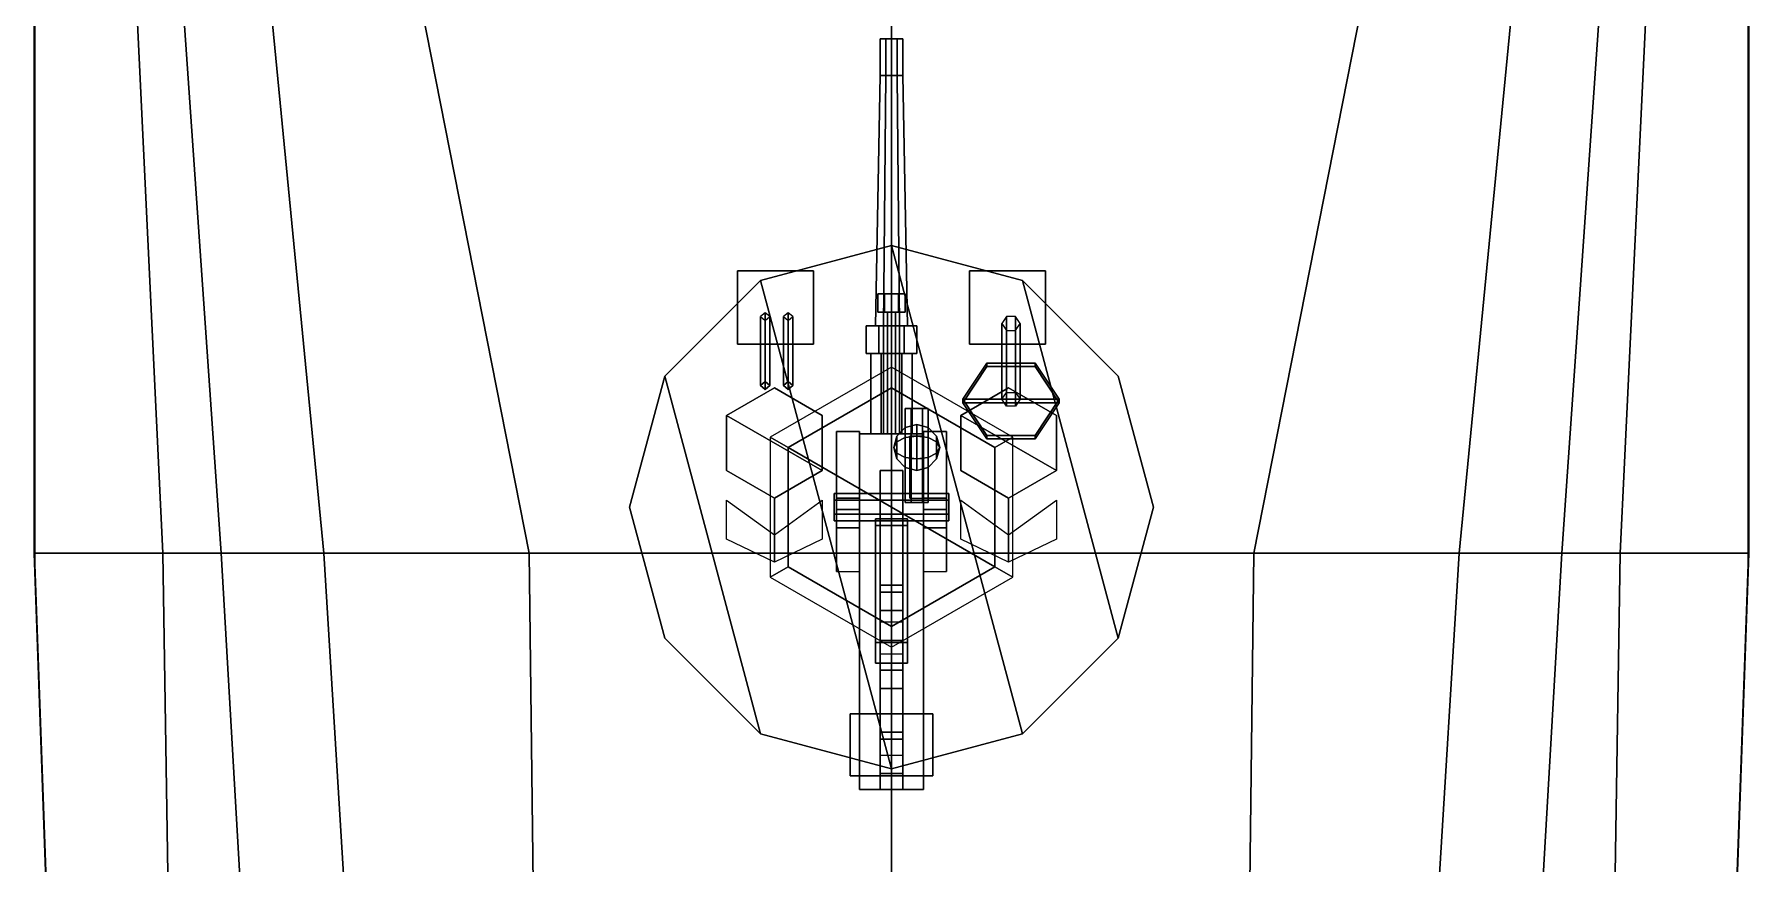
# Model space of a CAD drawing. Header units: millimetres. Extents: x -3.7 to 3.7, y -34 to 38.
# Drawn here: x -3.73 to 3.73, y -17.85 to -14.24 of the extents above; entities that cross this region are included whole.
import ezdxf

# ---------------------------------------------------------------- set-up
doc = ezdxf.new("R2010")
doc.units = ezdxf.units.MM
for name, color, linetype in [('gun', 1, 'Continuous'), ('railings', 3, 'Continuous'), ('sleeve', 5, 'Continuous'), ('turret', 2, 'Continuous')]:
    doc.layers.add(name, color=color, linetype=linetype)

msp = doc.modelspace()

# ---------------------------------------------------------------- linework, layer by layer
for points in [[(3.7318, -10.21, 1.71), (-3.7318, -10.21, 1.71), (-3.7318, -16.5, 1.71), (3.7318, -16.5, 1.71)], [(-3.7318, -10.21, 0.9292), (-3.4733, -10.21, -0.9394), (-3.1718, -16.5, -0.4709), (-3.7318, -16.5, 0.9292)], [(-3.7318, -10.21, 1.71), (-3.7318, -10.21, 0.9292), (-3.7318, -16.5, 0.9292), (-3.7318, -16.5, 1.71)], [(-3.4733, -10.21, -0.9394), (-3.3549, -10.21, -1.3648), (-2.9187, -16.5, -0.8694), (-3.1718, -16.5, -0.4709)], [(-3.3549, -10.21, -1.3648), (-3.0802, -10.21, -1.6772), (-2.4717, -16.5, -1.3541), (-2.9187, -16.5, -0.8694)], [(-3.0802, -10.21, -1.6772), (-2.8164, -10.21, -1.8656), (-1.5778, -16.5, -1.9249), (-2.4717, -16.5, -1.3541)], [(-2.8164, -10.21, -1.8656), (0, -10.21, -2.598), (0, -16.5, -2.5018), (-1.5778, -16.5, -1.9249)], [(1.5778, -16.5, -1.9249), (0, -16.5, -2.5018), (0, -10.21, -2.598), (2.8164, -10.21, -1.8656)], [(2.4717, -16.5, -1.3541), (1.5778, -16.5, -1.9249), (2.8164, -10.21, -1.8656), (3.0802, -10.21, -1.6772)], [(2.9187, -16.5, -0.8694), (2.4717, -16.5, -1.3541), (3.0802, -10.21, -1.6772), (3.3549, -10.21, -1.3648)], [(3.1718, -16.5, -0.4709), (2.9187, -16.5, -0.8694), (3.3549, -10.21, -1.3648), (3.4733, -10.21, -0.9394)], [(3.7318, -16.5, 0.9292), (3.1718, -16.5, -0.4709), (3.4733, -10.21, -0.9394), (3.7318, -10.21, 0.9292)], [(3.7318, -16.5, 1.71), (3.7318, -16.5, 0.9292), (3.7318, -10.21, 0.9292), (3.7318, -10.21, 1.71)], [(3.7318, -16.5, 1.71), (-3.7318, -16.5, 1.71), (-3.511, -22.74, 1.71), (3.511, -22.74, 1.71)], [(-3.7318, -16.5, 0.9292), (-3.1718, -16.5, -0.4709), (-3.0748, -22.74, 0.2507), (-3.511, -22.74, 0.9292)], [(-3.7318, -16.5, 1.71), (-3.7318, -16.5, 0.9292), (-3.511, -22.74, 0.9292), (-3.511, -22.74, 1.71)], [(-3.1718, -16.5, -0.4709), (-2.9187, -16.5, -0.8694), (-2.5579, -22.74, -0.4171), (-3.0748, -22.74, 0.2507)], [(-2.9187, -16.5, -0.8694), (-2.4717, -16.5, -1.3541), (-2.0894, -22.74, -0.8425), (-2.5579, -22.74, -0.4171)], [(-2.4717, -16.5, -1.3541), (-1.5778, -16.5, -1.9249), (-1.5024, -22.74, -1.1656), (-2.0894, -22.74, -0.8425)], [(-1.5778, -16.5, -1.9249), (0, -16.5, -2.5018), (0, -22.74, -1.6341), (-1.5024, -22.74, -1.1656)], [(1.5024, -22.74, -1.1656), (0, -22.74, -1.6341), (0, -16.5, -2.5018), (1.5778, -16.5, -1.9249)], [(2.0894, -22.74, -0.8425), (1.5024, -22.74, -1.1656), (1.5778, -16.5, -1.9249), (2.4717, -16.5, -1.3541)], [(2.5579, -22.74, -0.4171), (2.0894, -22.74, -0.8425), (2.4717, -16.5, -1.3541), (2.9187, -16.5, -0.8694)], [(3.0748, -22.74, 0.2507), (2.5579, -22.74, -0.4171), (2.9187, -16.5, -0.8694), (3.1718, -16.5, -0.4709)], [(3.511, -22.74, 0.9292), (3.0748, -22.74, 0.2507), (3.1718, -16.5, -0.4709), (3.7318, -16.5, 0.9292)], [(3.511, -22.74, 1.71), (3.511, -22.74, 0.9292), (3.7318, -16.5, 0.9292), (3.7318, -16.5, 1.71)]]:
    msp.add_3dface(points)
at = {"layer": 'gun'}
for points in [[(-0.05, -14.26, 3.05), (0.05, -14.26, 3.05), (0.025, -14.26, 3.0067), (-0.025, -14.26, 3.0067)], [(-0.025, -14.26, 3.0933), (0.025, -14.26, 3.0933), (0.05, -14.26, 3.05), (-0.05, -14.26, 3.05)], [(-0.025, -14.42, 3.0067), (-0.05, -14.42, 3.05), (-0.05, -14.26, 3.05), (-0.025, -14.26, 3.0067)], [(-0.05, -14.42, 3.05), (-0.025, -14.42, 3.0933), (-0.025, -14.26, 3.0933), (-0.05, -14.26, 3.05)], [(0.025, -14.42, 3.0067), (-0.025, -14.42, 3.0067), (-0.025, -14.26, 3.0067), (0.025, -14.26, 3.0067)], [(-0.025, -14.42, 3.0933), (0.025, -14.42, 3.0933), (0.025, -14.26, 3.0933), (-0.025, -14.26, 3.0933)], [(0.05, -14.42, 3.05), (0.025, -14.42, 3.0067), (0.025, -14.26, 3.0067), (0.05, -14.26, 3.05)], [(0.025, -14.42, 3.0933), (0.05, -14.42, 3.05), (0.05, -14.26, 3.05), (0.025, -14.26, 3.0933)], [(-0.035, -15.51, 2.9894), (-0.07, -15.51, 3.05), (-0.05, -14.42, 3.05), (-0.025, -14.42, 3.0067)], [(-0.07, -15.51, 3.05), (-0.035, -15.51, 3.1106), (-0.025, -14.42, 3.0933), (-0.05, -14.42, 3.05)], [(0.035, -15.51, 2.9894), (-0.035, -15.51, 2.9894), (-0.025, -14.42, 3.0067), (0.025, -14.42, 3.0067)], [(-0.035, -15.51, 3.1106), (0.035, -15.51, 3.1106), (0.025, -14.42, 3.0933), (-0.025, -14.42, 3.0933)], [(0.07, -15.51, 3.05), (0.035, -15.51, 2.9894), (0.025, -14.42, 3.0067), (0.05, -14.42, 3.05)], [(0.035, -15.51, 3.1106), (0.07, -15.51, 3.05), (0.05, -14.42, 3.05), (0.025, -14.42, 3.0933)], [(-0.11, -15.51, 3.05), (0.11, -15.51, 3.05), (0.055, -15.51, 2.9547), (-0.055, -15.51, 2.9547)], [(-0.055, -15.51, 3.1453), (0.055, -15.51, 3.1453), (0.11, -15.51, 3.05), (-0.11, -15.51, 3.05)], [(-0.055, -15.63, 2.9547), (-0.11, -15.63, 3.05), (-0.11, -15.51, 3.05), (-0.055, -15.51, 2.9547)], [(-0.11, -15.63, 3.05), (-0.055, -15.63, 3.1453), (-0.055, -15.51, 3.1453), (-0.11, -15.51, 3.05)], [(0.055, -15.63, 2.9547), (-0.055, -15.63, 2.9547), (-0.055, -15.51, 2.9547), (0.055, -15.51, 2.9547)], [(-0.055, -15.63, 3.1453), (0.055, -15.63, 3.1453), (0.055, -15.51, 3.1453), (-0.055, -15.51, 3.1453)], [(0.11, -15.63, 3.05), (0.055, -15.63, 2.9547), (0.055, -15.51, 2.9547), (0.11, -15.51, 3.05)], [(0.055, -15.63, 3.1453), (0.11, -15.63, 3.05), (0.11, -15.51, 3.05), (0.055, -15.51, 3.1453)], [(-0.055, -15.63, 2.9547), (0.055, -15.63, 2.9547), (0.11, -15.63, 3.05), (-0.11, -15.63, 3.05)], [(-0.11, -15.63, 3.05), (0.11, -15.63, 3.05), (0.055, -15.63, 3.1453), (-0.055, -15.63, 3.1453)], [(-0.045, -15.98, 2.9721), (-0.09, -15.98, 3.05), (-0.09, -15.63, 3.05), (-0.045, -15.63, 2.9721)], [(-0.09, -15.98, 3.05), (-0.045, -15.98, 3.1279), (-0.045, -15.63, 3.1279), (-0.09, -15.63, 3.05)], [(0.045, -15.98, 2.9721), (-0.045, -15.98, 2.9721), (-0.045, -15.63, 2.9721), (0.045, -15.63, 2.9721)], [(-0.045, -15.98, 3.1279), (0.045, -15.98, 3.1279), (0.045, -15.63, 3.1279), (-0.045, -15.63, 3.1279)], [(0.09, -15.98, 3.05), (0.045, -15.98, 2.9721), (0.045, -15.63, 2.9721), (0.09, -15.63, 3.05)], [(0.045, -15.98, 3.1279), (0.09, -15.98, 3.05), (0.09, -15.63, 3.05), (0.045, -15.63, 3.1279)]]:
    msp.add_3dface(points, dxfattribs=at)
at = {"layer": 'railings'}
for points in [[(-3.73, -10.5, 2.64), (-3.73, -16.55, 2.67), (-3.73, -16.55, 2.71), (-3.73, -10.5, 2.67)], [(-3.73, -10.5, 2.67), (-3.73, -16.55, 2.71), (-3.73, -16.55, 2.67), (-3.73, -10.5, 2.64)], [(-3.73, -10.5, 2.17), (-3.73, -16.55, 2.21), (-3.73, -16.55, 2.17), (-3.73, -10.5, 2.14)], [(-3.73, -10.5, 2.14), (-3.73, -16.55, 2.17), (-3.73, -16.55, 2.21), (-3.73, -10.5, 2.17)], [(3.73, -10.5, 2.14), (3.73, -16.55, 2.17), (3.73, -16.55, 2.21), (3.73, -10.5, 2.17)], [(3.73, -10.5, 2.17), (3.73, -16.55, 2.21), (3.73, -16.55, 2.17), (3.73, -10.5, 2.14)], [(3.73, -10.5, 2.67), (3.73, -16.55, 2.71), (3.73, -16.55, 2.67), (3.73, -10.5, 2.64)], [(3.73, -10.5, 2.64), (3.73, -16.55, 2.67), (3.73, -16.55, 2.71), (3.73, -10.5, 2.67)], [(-3.73, -15.03, 2.67), (-3.73, -15.03, 1.71), (-3.73, -15, 1.71), (-3.73, -15, 2.67)], [(-3.73, -15, 2.67), (-3.73, -15, 1.71), (-3.73, -15.03, 1.71), (-3.73, -15.03, 2.67)], [(3.73, -15, 2.67), (3.73, -15, 1.71), (3.73, -15.03, 1.71), (3.73, -15.03, 2.67)], [(3.73, -15.03, 2.67), (3.73, -15.03, 1.71), (3.73, -15, 1.71), (3.73, -15, 2.67)], [(-3.73, -16.54, 2.67), (-3.73, -16.54, 1.71), (-3.73, -16.57, 1.71), (-3.73, -16.57, 2.67)], [(-3.73, -16.57, 2.67), (-3.73, -16.57, 1.71), (-3.73, -16.54, 1.71), (-3.73, -16.54, 2.67)], [(-3.73, -16.55, 2.67), (-3.51, -22.67, 2.71), (-3.51, -22.67, 2.75), (-3.73, -16.55, 2.71)], [(-3.73, -16.55, 2.71), (-3.51, -22.67, 2.75), (-3.51, -22.67, 2.71), (-3.73, -16.55, 2.67)], [(-3.73, -16.55, 2.17), (-3.51, -22.67, 2.21), (-3.51, -22.67, 2.25), (-3.73, -16.55, 2.21)], [(-3.73, -16.55, 2.21), (-3.51, -22.67, 2.25), (-3.51, -22.67, 2.21), (-3.73, -16.55, 2.17)], [(3.73, -16.55, 2.21), (3.51, -22.67, 2.25), (3.51, -22.67, 2.21), (3.73, -16.55, 2.17)], [(3.73, -16.55, 2.17), (3.51, -22.67, 2.21), (3.51, -22.67, 2.25), (3.73, -16.55, 2.21)], [(3.73, -16.55, 2.67), (3.51, -22.67, 2.71), (3.51, -22.67, 2.75), (3.73, -16.55, 2.71)], [(3.73, -16.55, 2.71), (3.51, -22.67, 2.75), (3.51, -22.67, 2.71), (3.73, -16.55, 2.67)], [(3.73, -16.54, 2.67), (3.73, -16.54, 1.71), (3.73, -16.57, 1.71), (3.73, -16.57, 2.67)], [(3.73, -16.57, 2.67), (3.73, -16.57, 1.71), (3.73, -16.54, 1.71), (3.73, -16.54, 2.67)]]:
    msp.add_3dface(points, dxfattribs=at)
at = {"layer": 'sleeve'}
for points in [[(-0.03, -15.37, 2.962), (0.03, -15.37, 2.962), (0.06, -15.37, 2.91), (-0.06, -15.37, 2.91)], [(-0.06, -15.45, 2.91), (-0.03, -15.45, 2.962), (-0.03, -15.37, 2.962), (-0.06, -15.37, 2.91)], [(-0.06, -15.37, 2.91), (0.06, -15.37, 2.91), (0.03, -15.37, 2.858), (-0.03, -15.37, 2.858)], [(-0.03, -15.45, 2.858), (-0.06, -15.45, 2.91), (-0.06, -15.37, 2.91), (-0.03, -15.37, 2.858)], [(0.03, -15.45, 2.858), (-0.03, -15.45, 2.858), (-0.03, -15.37, 2.858), (0.03, -15.37, 2.858)], [(-0.03, -15.45, 2.962), (0.03, -15.45, 2.962), (0.03, -15.37, 2.962), (-0.03, -15.37, 2.962)], [(0.03, -15.45, 2.962), (0.06, -15.45, 2.91), (0.06, -15.37, 2.91), (0.03, -15.37, 2.962)], [(0.06, -15.45, 2.91), (0.03, -15.45, 2.858), (0.03, -15.37, 2.858), (0.06, -15.37, 2.91)], [(-0.06, -15.45, 2.91), (0.06, -15.45, 2.91), (0.03, -15.45, 2.962), (-0.03, -15.45, 2.962)], [(-0.03, -15.45, 2.858), (0.03, -15.45, 2.858), (0.06, -15.45, 2.91), (-0.06, -15.45, 2.91)], [(-0.0175, -15.98, 2.8797), (-0.035, -15.98, 2.91), (-0.035, -15.45, 2.91), (-0.0175, -15.45, 2.8797)], [(-0.035, -15.98, 2.91), (-0.0175, -15.98, 2.9403), (-0.0175, -15.45, 2.9403), (-0.035, -15.45, 2.91)], [(0.0175, -15.98, 2.8797), (-0.0175, -15.98, 2.8797), (-0.0175, -15.45, 2.8797), (0.0175, -15.45, 2.8797)], [(-0.0175, -15.98, 2.9403), (0.0175, -15.98, 2.9403), (0.0175, -15.45, 2.9403), (-0.0175, -15.45, 2.9403)], [(0.035, -15.98, 2.91), (0.0175, -15.98, 2.8797), (0.0175, -15.45, 2.8797), (0.035, -15.45, 2.91)], [(0.0175, -15.98, 2.9403), (0.035, -15.98, 2.91), (0.035, -15.45, 2.91), (0.0175, -15.45, 2.9403)], [(0.06, -15.87, 3.47), (0.16, -15.87, 3.47), (0.135, -15.87, 3.4267), (0.085, -15.87, 3.4267)], [(0.085, -15.87, 3.5133), (0.135, -15.87, 3.5133), (0.16, -15.87, 3.47), (0.06, -15.87, 3.47)], [(0.085, -16.28, 3.4267), (0.06, -16.28, 3.47), (0.06, -15.87, 3.47), (0.085, -15.87, 3.4267)], [(0.06, -16.28, 3.47), (0.085, -16.28, 3.5133), (0.085, -15.87, 3.5133), (0.06, -15.87, 3.47)], [(0.135, -16.28, 3.4267), (0.085, -16.28, 3.4267), (0.085, -15.87, 3.4267), (0.135, -15.87, 3.4267)], [(0.085, -16.28, 3.5133), (0.135, -16.28, 3.5133), (0.135, -15.87, 3.5133), (0.085, -15.87, 3.5133)], [(0.16, -16.28, 3.47), (0.135, -16.28, 3.4267), (0.135, -15.87, 3.4267), (0.16, -15.87, 3.47)], [(0.135, -16.28, 3.5133), (0.16, -16.28, 3.47), (0.16, -15.87, 3.47), (0.135, -15.87, 3.5133)], [(0.06, -15.9534, 3.44), (0.0234, -15.99, 3.44), (0.0234, -16.015, 3.4833), (0.06, -15.9967, 3.515)], [(0.06, -15.9967, 3.365), (0.0234, -16.015, 3.3967), (0.0234, -15.99, 3.44), (0.06, -15.9534, 3.44)], [(0.11, -15.94, 3.44), (0.06, -15.9534, 3.44), (0.06, -15.9967, 3.515), (0.11, -15.99, 3.5266)], [(0.11, -15.99, 3.3534), (0.06, -15.9967, 3.365), (0.06, -15.9534, 3.44), (0.11, -15.94, 3.44)], [(0.16, -15.9534, 3.44), (0.11, -15.94, 3.44), (0.11, -15.99, 3.5266), (0.16, -15.9967, 3.515)], [(0.16, -15.9967, 3.365), (0.11, -15.99, 3.3534), (0.11, -15.94, 3.44), (0.16, -15.9534, 3.44)], [(0.1966, -15.99, 3.44), (0.16, -15.9534, 3.44), (0.16, -15.9967, 3.515), (0.1966, -16.015, 3.4833)], [(0.1966, -16.015, 3.3967), (0.16, -15.9967, 3.365), (0.16, -15.9534, 3.44), (0.1966, -15.99, 3.44)], [(0.14, -15.98, 2.87), (-0.14, -15.98, 2.87), (-0.14, -15.98, 3.23), (0.14, -15.98, 3.23)], [(-0.14, -17.53, 3.23), (-0.14, -15.98, 3.23), (-0.14, -15.98, 2.87), (-0.14, -17.53, 2.87)], [(-0.14, -17.53, 2.87), (-0.14, -15.98, 2.87), (0.14, -15.98, 2.87), (0.14, -17.53, 2.87)], [(0.14, -15.98, 3.23), (-0.14, -15.98, 3.23), (-0.14, -17.53, 3.23), (0.14, -17.53, 3.23)], [(0.0234, -15.99, 3.44), (0.01, -16.04, 3.44), (0.01, -16.04, 3.44), (0.0234, -16.015, 3.4833)], [(0.0234, -16.015, 3.3967), (0.01, -16.04, 3.44), (0.01, -16.04, 3.44), (0.0234, -15.99, 3.44)], [(0.0234, -16.015, 3.4833), (0.01, -16.04, 3.44), (0.01, -16.04, 3.44), (0.0234, -16.065, 3.4833)], [(0.0234, -16.065, 3.3967), (0.01, -16.04, 3.44), (0.01, -16.04, 3.44), (0.0234, -16.015, 3.3967)], [(0.0234, -16.065, 3.4833), (0.01, -16.04, 3.44), (0.01, -16.04, 3.44), (0.0234, -16.09, 3.44)], [(0.0234, -16.09, 3.44), (0.01, -16.04, 3.44), (0.01, -16.04, 3.44), (0.0234, -16.065, 3.3967)], [(0.06, -15.9967, 3.515), (0.0234, -16.015, 3.4833), (0.0234, -16.065, 3.4833), (0.06, -16.0833, 3.515)], [(0.06, -16.0833, 3.365), (0.0234, -16.065, 3.3967), (0.0234, -16.015, 3.3967), (0.06, -15.9967, 3.365)], [(0.11, -15.99, 3.5266), (0.06, -15.9967, 3.515), (0.06, -16.0833, 3.515), (0.11, -16.09, 3.5266)], [(0.11, -16.09, 3.3534), (0.06, -16.0833, 3.365), (0.06, -15.9967, 3.365), (0.11, -15.99, 3.3534)], [(0.14, -15.99, 3.23), (0.08, -15.99, 3.23), (0.08, -15.99, 3.37), (0.14, -15.99, 3.37)], [(0.08, -16.09, 3.37), (0.08, -15.99, 3.37), (0.08, -15.99, 3.23), (0.08, -16.26, 3.23)], [(0.16, -15.9967, 3.515), (0.11, -15.99, 3.5266), (0.11, -16.09, 3.5266), (0.16, -16.0833, 3.515)], [(0.16, -16.0833, 3.365), (0.11, -16.09, 3.3534), (0.11, -15.99, 3.3534), (0.16, -15.9967, 3.365)], [(0.14, -17.53, 2.87), (0.14, -15.98, 2.87), (0.14, -15.98, 3.23), (0.14, -17.53, 3.23)], [(0.14, -16.26, 3.23), (0.14, -15.99, 3.23), (0.14, -15.99, 3.37), (0.14, -16.09, 3.37)], [(0.1966, -16.015, 3.4833), (0.16, -15.9967, 3.515), (0.16, -16.0833, 3.515), (0.1966, -16.065, 3.4833)], [(0.1966, -16.065, 3.3967), (0.16, -16.0833, 3.365), (0.16, -15.9967, 3.365), (0.1966, -16.015, 3.3967)], [(0.21, -16.04, 3.44), (0.1966, -15.99, 3.44), (0.1966, -16.015, 3.4833), (0.21, -16.04, 3.44)], [(0.21, -16.04, 3.44), (0.1966, -16.015, 3.3967), (0.1966, -15.99, 3.44), (0.21, -16.04, 3.44)], [(0.21, -16.04, 3.44), (0.1966, -16.015, 3.4833), (0.1966, -16.065, 3.4833), (0.21, -16.04, 3.44)], [(0.21, -16.04, 3.44), (0.1966, -16.065, 3.3967), (0.1966, -16.015, 3.3967), (0.21, -16.04, 3.44)], [(0.21, -16.04, 3.44), (0.1966, -16.065, 3.4833), (0.1966, -16.09, 3.44), (0.21, -16.04, 3.44)], [(0.21, -16.04, 3.44), (0.1966, -16.09, 3.44), (0.1966, -16.065, 3.3967), (0.21, -16.04, 3.44)], [(0.06, -16.0833, 3.515), (0.0234, -16.065, 3.4833), (0.0234, -16.09, 3.44), (0.06, -16.1266, 3.44)], [(0.06, -16.1266, 3.44), (0.0234, -16.09, 3.44), (0.0234, -16.065, 3.3967), (0.06, -16.0833, 3.365)], [(0.11, -16.09, 3.5266), (0.06, -16.0833, 3.515), (0.06, -16.1266, 3.44), (0.11, -16.14, 3.44)], [(0.11, -16.14, 3.44), (0.06, -16.1266, 3.44), (0.06, -16.0833, 3.365), (0.11, -16.09, 3.3534)], [(0.14, -16.09, 3.37), (0.08, -16.09, 3.37), (0.08, -16.26, 3.23), (0.14, -16.26, 3.23)], [(0.16, -16.0833, 3.515), (0.11, -16.09, 3.5266), (0.11, -16.14, 3.44), (0.16, -16.1266, 3.44)], [(0.16, -16.1266, 3.44), (0.11, -16.14, 3.44), (0.11, -16.09, 3.3534), (0.16, -16.0833, 3.365)], [(0.1966, -16.065, 3.4833), (0.16, -16.0833, 3.515), (0.16, -16.1266, 3.44), (0.1966, -16.09, 3.44)], [(0.1966, -16.09, 3.44), (0.16, -16.1266, 3.44), (0.16, -16.0833, 3.365), (0.1966, -16.065, 3.3967)], [(-0.05, -16.35, 2.39), (-0.05, -16.14, 2.39), (0.05, -16.14, 2.39), (0.05, -16.35, 2.39)], [(0.05, -16.35, 2.52), (0.05, -16.14, 2.52), (-0.05, -16.14, 2.52), (-0.05, -16.35, 2.52)], [(-0.05, -16.14, 2.39), (-0.05, -16.14, 2.52), (0.05, -16.14, 2.52), (0.05, -16.14, 2.39)], [(-0.05, -16.35, 2.52), (-0.05, -16.14, 2.52), (-0.05, -16.14, 2.39), (-0.05, -16.35, 2.39)], [(0.05, -16.14, 2.39), (0.05, -16.14, 2.52), (0.05, -16.35, 2.52), (0.05, -16.35, 2.39)], [(-0.25, -16.27, 3.008), (-0.25, -16.33, 3.008), (-0.25, -16.36, 3.06), (-0.25, -16.24, 3.06)], [(-0.25, -16.24, 3.06), (-0.25, -16.36, 3.06), (-0.25, -16.33, 3.112), (-0.25, -16.27, 3.112)], [(-0.25, -16.27, 3.008), (-0.25, -16.24, 3.06), (0.25, -16.24, 3.06), (0.25, -16.27, 3.008)], [(-0.25, -16.24, 3.06), (-0.25, -16.27, 3.112), (0.25, -16.27, 3.112), (0.25, -16.24, 3.06)], [(-0.25, -16.33, 3.008), (-0.25, -16.27, 3.008), (0.25, -16.27, 3.008), (0.25, -16.33, 3.008)], [(-0.25, -16.27, 3.112), (-0.25, -16.33, 3.112), (0.25, -16.33, 3.112), (0.25, -16.27, 3.112)], [(0.25, -16.24, 3.06), (0.25, -16.36, 3.06), (0.25, -16.33, 3.008), (0.25, -16.27, 3.008)], [(0.25, -16.27, 3.112), (0.25, -16.33, 3.112), (0.25, -16.36, 3.06), (0.25, -16.24, 3.06)], [(-0.25, -16.36, 3.06), (-0.25, -16.33, 3.008), (0.25, -16.33, 3.008), (0.25, -16.36, 3.06)], [(-0.25, -16.33, 3.112), (-0.25, -16.36, 3.06), (0.25, -16.36, 3.06), (0.25, -16.33, 3.112)], [(-0.05, -16.33, 1.87), (-0.05, -16.33, 1.98), (0.05, -16.33, 1.98), (0.05, -16.33, 1.87)], [(-0.05, -16.67, 1.87), (-0.05, -16.33, 1.87), (0.05, -16.33, 1.87), (0.05, -16.67, 1.87)], [(0.05, -16.67, 1.98), (0.05, -16.33, 1.98), (-0.05, -16.33, 1.98), (-0.05, -16.67, 1.98)], [(-0.05, -16.67, 1.98), (-0.05, -16.33, 1.98), (-0.05, -16.33, 1.87), (-0.05, -16.67, 1.87)], [(0.05, -16.33, 1.87), (0.05, -16.33, 1.98), (0.05, -16.67, 1.98), (0.05, -16.67, 1.87)], [(0.085, -16.28, 3.4267), (0.135, -16.28, 3.4267), (0.16, -16.28, 3.47), (0.06, -16.28, 3.47)], [(0.06, -16.28, 3.47), (0.16, -16.28, 3.47), (0.135, -16.28, 3.5133), (0.085, -16.28, 3.5133)], [(0.07, -16.38, 3.31), (-0.07, -16.38, 3.31), (-0.07, -16.35, 3.35), (0.07, -16.35, 3.35)], [(-0.07, -16.89, 3.6), (-0.07, -16.35, 3.35), (-0.07, -16.38, 3.31), (-0.07, -16.98, 3.37)], [(0.07, -16.35, 3.35), (-0.07, -16.35, 3.35), (-0.07, -16.89, 3.6), (0.07, -16.89, 3.6)], [(-0.07, -16.98, 3.37), (-0.07, -16.38, 3.31), (-0.07, -16.38, 3.23), (-0.07, -16.98, 3.23)], [(0.07, -16.38, 3.23), (-0.07, -16.38, 3.23), (-0.07, -16.38, 3.31), (0.07, -16.38, 3.31)], [(-0.05, -16.75, 2.58), (-0.05, -16.35, 2.39), (0.05, -16.35, 2.39), (0.05, -16.75, 2.58)], [(0.05, -16.64, 2.64), (0.05, -16.35, 2.52), (-0.05, -16.35, 2.52), (-0.05, -16.64, 2.64)], [(-0.05, -16.64, 2.64), (-0.05, -16.35, 2.52), (-0.05, -16.35, 2.39), (-0.05, -16.75, 2.58)], [(0.05, -16.35, 2.39), (0.05, -16.35, 2.52), (0.05, -16.64, 2.64), (0.05, -16.75, 2.58)], [(0.07, -16.98, 3.37), (0.07, -16.38, 3.31), (0.07, -16.35, 3.35), (0.07, -16.89, 3.6)], [(0.07, -16.98, 3.23), (0.07, -16.38, 3.23), (0.07, -16.38, 3.31), (0.07, -16.98, 3.37)], [(0.05, -16.8, 2.87), (0.05, -16.64, 2.64), (-0.05, -16.64, 2.64), (-0.05, -16.8, 2.87)], [(-0.05, -16.8, 2.87), (-0.05, -16.64, 2.64), (-0.05, -16.75, 2.58), (-0.05, -16.94, 2.87)], [(0.05, -16.75, 2.58), (0.05, -16.64, 2.64), (0.05, -16.8, 2.87), (0.05, -16.94, 2.87)], [(-0.05, -17.01, 1.99), (-0.05, -16.67, 1.87), (0.05, -16.67, 1.87), (0.05, -17.01, 1.99)], [(0.05, -16.88, 2.08), (0.05, -16.67, 1.98), (-0.05, -16.67, 1.98), (-0.05, -16.88, 2.08)], [(-0.05, -16.88, 2.08), (-0.05, -16.67, 1.98), (-0.05, -16.67, 1.87), (-0.05, -17.01, 1.99)], [(0.05, -16.67, 1.87), (0.05, -16.67, 1.98), (0.05, -16.88, 2.08), (0.05, -17.01, 1.99)], [(-0.05, -16.94, 2.87), (-0.05, -16.75, 2.58), (0.05, -16.75, 2.58), (0.05, -16.94, 2.87)], [(0.07, -16.89, 3.6), (-0.07, -16.89, 3.6), (-0.07, -16.98, 3.37), (0.07, -16.98, 3.37)], [(0.05, -17.09, 2.25), (0.05, -16.88, 2.08), (-0.05, -16.88, 2.08), (-0.05, -17.09, 2.25)], [(-0.05, -17.09, 2.25), (-0.05, -16.88, 2.08), (-0.05, -17.01, 1.99), (-0.05, -17.28, 2.25)], [(0.05, -17.01, 1.99), (0.05, -16.88, 2.08), (0.05, -17.09, 2.25), (0.05, -17.28, 2.25)], [(0.07, -16.98, 3.37), (-0.07, -16.98, 3.37), (-0.07, -16.98, 3.23), (0.07, -16.98, 3.23)], [(-0.05, -17.28, 2.25), (-0.05, -17.01, 1.99), (0.05, -17.01, 1.99), (0.05, -17.28, 2.25)], [(0.05, -17.31, 2.56), (0.05, -17.09, 2.25), (-0.05, -17.09, 2.25), (-0.05, -17.31, 2.56)], [(-0.05, -17.31, 2.56), (-0.05, -17.09, 2.25), (-0.05, -17.28, 2.25), (-0.05, -17.46, 2.56)], [(0.05, -17.28, 2.25), (0.05, -17.09, 2.25), (0.05, -17.31, 2.56), (0.05, -17.46, 2.56)], [(0.18, -17.2, 2.83), (-0.18, -17.2, 2.83), (-0.18, -17.2, 3.26), (0.18, -17.2, 3.26)], [(-0.18, -17.47, 3.26), (-0.18, -17.2, 3.26), (-0.18, -17.2, 2.83), (-0.18, -17.47, 2.83)], [(-0.18, -17.47, 2.83), (-0.18, -17.2, 2.83), (0.18, -17.2, 2.83), (0.18, -17.47, 2.83)], [(0.18, -17.2, 3.26), (-0.18, -17.2, 3.26), (-0.18, -17.47, 3.26), (0.18, -17.47, 3.26)], [(0.18, -17.47, 2.83), (0.18, -17.2, 2.83), (0.18, -17.2, 3.26), (0.18, -17.47, 3.26)], [(-0.05, -17.46, 2.56), (-0.05, -17.28, 2.25), (0.05, -17.28, 2.25), (0.05, -17.46, 2.56)], [(0.05, -17.38, 2.87), (0.05, -17.31, 2.56), (-0.05, -17.31, 2.56), (-0.05, -17.38, 2.87)], [(-0.05, -17.38, 2.87), (-0.05, -17.31, 2.56), (-0.05, -17.46, 2.56), (-0.05, -17.53, 2.87)], [(0.05, -17.46, 2.56), (0.05, -17.31, 2.56), (0.05, -17.38, 2.87), (0.05, -17.53, 2.87)], [(-0.05, -17.53, 2.87), (-0.05, -17.46, 2.56), (0.05, -17.46, 2.56), (0.05, -17.53, 2.87)], [(0.18, -17.47, 3.26), (-0.18, -17.47, 3.26), (-0.18, -17.47, 2.83), (0.18, -17.47, 2.83)], [(0.14, -17.53, 3.23), (-0.14, -17.53, 3.23), (-0.14, -17.53, 2.87), (0.14, -17.53, 2.87)]]:
    msp.add_3dface(points, dxfattribs=at)
at = {"layer": 'turret'}
for points in [[(0, -15.16, 1.91), (0.57, -17.2873, 1.91), (0, -17.44, 1.91), (-0.57, -15.3127, 1.91)], [(-0.57, -15.3127, 1.99), (0, -17.44, 1.99), (0.57, -17.2873, 1.99), (0, -15.16, 1.99)], [(-0.57, -15.3127, 1.99), (0, -15.16, 1.99), (0, -15.16, 1.91), (-0.57, -15.3127, 1.91)], [(0.57, -15.3127, 1.91), (0.9873, -16.87, 1.91), (0.57, -17.2873, 1.91), (0, -15.16, 1.91)], [(0, -15.16, 1.99), (0.57, -17.2873, 1.99), (0.9873, -16.87, 1.99), (0.57, -15.3127, 1.99)], [(0, -15.16, 1.99), (0.57, -15.3127, 1.99), (0.57, -15.3127, 1.91), (0, -15.16, 1.91)], [(-0.67, -15.27, 1.99), (-0.67, -15.27, 2.11), (-0.34, -15.27, 2.11), (-0.34, -15.27, 1.99)], [(-0.67, -15.59, 1.99), (-0.67, -15.27, 1.99), (-0.34, -15.27, 1.99), (-0.34, -15.59, 1.99)], [(-0.34, -15.59, 1.99), (-0.34, -15.27, 2.11), (-0.67, -15.27, 2.11), (-0.67, -15.59, 1.99)], [(-0.67, -15.59, 1.99), (-0.67, -15.27, 2.11), (-0.67, -15.27, 1.99), (-0.67, -15.59, 1.99)], [(-0.34, -15.27, 1.99), (-0.34, -15.27, 2.11), (-0.34, -15.59, 1.99)], [(0.67, -15.59, 1.99), (0.67, -15.27, 2.11), (0.34, -15.27, 2.11), (0.34, -15.59, 1.99)], [(0.34, -15.59, 1.99), (0.34, -15.27, 1.99), (0.67, -15.27, 1.99), (0.67, -15.59, 1.99)], [(0.34, -15.27, 1.99), (0.34, -15.27, 2.11), (0.67, -15.27, 2.11), (0.67, -15.27, 1.99)], [(0.34, -15.59, 1.99), (0.34, -15.27, 2.11), (0.34, -15.27, 1.99), (0.34, -15.59, 1.99)], [(0.67, -15.27, 1.99), (0.67, -15.27, 2.11), (0.67, -15.59, 1.99)], [(-0.57, -15.3127, 1.91), (0, -17.44, 1.91), (-0.57, -17.2873, 1.91), (-0.9873, -15.73, 1.91)], [(-0.9873, -15.73, 1.99), (-0.57, -17.2873, 1.99), (0, -17.44, 1.99), (-0.57, -15.3127, 1.99)], [(-0.9873, -15.73, 1.99), (-0.57, -15.3127, 1.99), (-0.57, -15.3127, 1.91), (-0.9873, -15.73, 1.91)], [(0.9873, -15.73, 1.91), (1.14, -16.3, 1.91), (0.9873, -16.87, 1.91), (0.57, -15.3127, 1.91)], [(0.57, -15.3127, 1.99), (0.9873, -16.87, 1.99), (1.14, -16.3, 1.99), (0.9873, -15.73, 1.99)], [(0.57, -15.3127, 1.99), (0.9873, -15.73, 1.99), (0.9873, -15.73, 1.91), (0.57, -15.3127, 1.91)], [(-0.55, -15.4527, 2.02), (-0.57, -15.47, 2.01), (-0.57, -15.77, 2.5296), (-0.55, -15.7527, 2.5396)], [(-0.57, -15.47, 2.01), (-0.55, -15.4873, 2), (-0.55, -15.7873, 2.5196), (-0.57, -15.77, 2.5296)], [(-0.53, -15.47, 2.01), (-0.55, -15.4527, 2.02), (-0.55, -15.7527, 2.5396), (-0.53, -15.77, 2.5296)], [(-0.55, -15.4873, 2), (-0.53, -15.47, 2.01), (-0.53, -15.77, 2.5296), (-0.55, -15.7873, 2.5196)], [(-0.45, -15.4527, 2.02), (-0.47, -15.47, 2.01), (-0.47, -15.77, 2.5296), (-0.45, -15.7527, 2.5396)], [(-0.47, -15.47, 2.01), (-0.45, -15.4873, 2), (-0.45, -15.7873, 2.5196), (-0.47, -15.77, 2.5296)], [(-0.43, -15.47, 2.01), (-0.45, -15.4527, 2.02), (-0.45, -15.7527, 2.5396), (-0.43, -15.77, 2.5296)], [(-0.45, -15.4873, 2), (-0.43, -15.47, 2.01), (-0.43, -15.77, 2.5296), (-0.45, -15.7873, 2.5196)], [(0.5, -15.47, 2.0073), (0.48, -15.5, 1.99), (0.48, -15.83, 2.5616), (0.5, -15.8, 2.5789)], [(0.48, -15.5, 1.99), (0.5, -15.53, 1.9727), (0.5, -15.86, 2.5443), (0.48, -15.83, 2.5616)], [(0.54, -15.47, 2.0073), (0.5, -15.47, 2.0073), (0.5, -15.8, 2.5789), (0.54, -15.8, 2.5789)], [(0.56, -15.5, 1.99), (0.54, -15.47, 2.0073), (0.54, -15.8, 2.5789), (0.56, -15.83, 2.5616)], [(0.54, -15.53, 1.9727), (0.56, -15.5, 1.99), (0.56, -15.83, 2.5616), (0.54, -15.86, 2.5443)], [(0.5, -15.53, 1.9727), (0.54, -15.53, 1.9727), (0.54, -15.86, 2.5443), (0.5, -15.86, 2.5443)], [(0.415, -15.6725, 2.6525), (0.625, -15.6725, 2.6525), (0.73, -15.83, 2.5616), (0.31, -15.83, 2.5616)], [(0.415, -15.6725, 2.6525), (0.31, -15.83, 2.5616), (0.31, -15.845, 2.5876), (0.415, -15.6875, 2.6785)], [(0.625, -15.6725, 2.6525), (0.415, -15.6725, 2.6525), (0.415, -15.6875, 2.6785), (0.625, -15.6875, 2.6785)], [(0.73, -15.83, 2.5616), (0.625, -15.6725, 2.6525), (0.625, -15.6875, 2.6785), (0.73, -15.845, 2.5876)], [(-0.9873, -15.73, 1.91), (-0.57, -17.2873, 1.91), (-0.9873, -16.87, 1.91), (-1.14, -16.3, 1.91)], [(-1.14, -16.3, 1.99), (-0.9873, -16.87, 1.99), (-0.57, -17.2873, 1.99), (-0.9873, -15.73, 1.99)], [(-1.14, -16.3, 1.99), (-0.9873, -15.73, 1.99), (-0.9873, -15.73, 1.91), (-1.14, -16.3, 1.91)], [(-0.4503, -16.04, 1.83), (0, -15.78, 1.83), (0, -15.69, 1.71), (-0.5283, -15.995, 1.71)], [(0, -15.78, 1.83), (0.4503, -16.04, 1.83), (0.5283, -15.995, 1.71), (0, -15.69, 1.71)], [(0.625, -15.6875, 2.6785), (0.415, -15.6875, 2.6785), (0.31, -15.845, 2.5876), (0.73, -15.845, 2.5876)], [(0.9873, -15.73, 1.99), (1.14, -16.3, 1.99), (1.14, -16.3, 1.91), (0.9873, -15.73, 1.91)], [(-0.7178, -15.9, 2.16), (-0.51, -15.78, 2.16), (-0.51, -15.78, 1.99), (-0.7178, -15.9, 1.99)], [(-0.7178, -15.9, 2.16), (-0.3022, -16.14, 2.16), (-0.3022, -15.9, 2.16), (-0.51, -15.78, 2.16)], [(-0.53, -15.77, 2.5296), (-0.55, -15.7527, 2.5396), (-0.57, -15.77, 2.5296), (-0.55, -15.7873, 2.5196)], [(-0.51, -15.78, 2.16), (-0.3022, -15.9, 2.16), (-0.3022, -15.9, 1.99), (-0.51, -15.78, 1.99)], [(-0.43, -15.77, 2.5296), (-0.45, -15.7527, 2.5396), (-0.47, -15.77, 2.5296), (-0.45, -15.7873, 2.5196)], [(-0.4503, -16.04, 1.91), (0.4503, -16.56, 1.91), (0.4503, -16.04, 1.91), (0, -15.78, 1.91)], [(-0.4503, -16.04, 1.91), (0, -15.78, 1.91), (0, -15.78, 1.83), (-0.4503, -16.04, 1.83)], [(0, -15.78, 1.91), (0.4503, -16.04, 1.91), (0.4503, -16.04, 1.83), (0, -15.78, 1.83)], [(0.3022, -15.9, 2.16), (0.7178, -16.14, 2.16), (0.7178, -15.9, 2.16), (0.51, -15.78, 2.16)], [(0.3022, -15.9, 2.16), (0.51, -15.78, 2.16), (0.51, -15.78, 1.99), (0.3022, -15.9, 1.99)], [(0.51, -15.78, 2.16), (0.7178, -15.9, 2.16), (0.7178, -15.9, 1.99), (0.51, -15.78, 1.99)], [(0.31, -15.83, 2.5616), (0.73, -15.83, 2.5616), (0.625, -15.9875, 2.4706), (0.415, -15.9875, 2.4706)], [(0.31, -15.83, 2.5616), (0.415, -15.9875, 2.4706), (0.415, -16.0025, 2.4966), (0.31, -15.845, 2.5876)], [(0.73, -15.845, 2.5876), (0.31, -15.845, 2.5876), (0.415, -16.0025, 2.4966), (0.625, -16.0025, 2.4966)], [(0.625, -15.9875, 2.4706), (0.73, -15.83, 2.5616), (0.73, -15.845, 2.5876), (0.625, -16.0025, 2.4966)], [(-0.7178, -16.14, 2.16), (-0.51, -16.26, 2.16), (-0.3022, -16.14, 2.16), (-0.7178, -15.9, 2.16)], [(-0.7178, -16.14, 2.16), (-0.7178, -15.9, 2.16), (-0.7178, -15.9, 1.99), (-0.7178, -16.14, 1.99)], [(-0.3022, -15.9, 2.16), (-0.3022, -16.14, 2.16), (-0.3022, -16.14, 1.99), (-0.3022, -15.9, 1.99)], [(-0.14, -15.97, 1.99), (-0.24, -15.97, 1.99), (-0.24, -15.97, 2.65), (-0.14, -15.97, 2.65)], [(-0.24, -16.31, 2.59), (-0.24, -15.97, 2.65), (-0.24, -15.97, 1.99), (-0.24, -16.58, 1.99)], [(-0.24, -16.39, 3.07), (-0.24, -16.26, 2.99), (-0.24, -15.97, 2.65), (-0.24, -16.31, 2.59)], [(-0.14, -15.97, 2.65), (-0.24, -15.97, 2.65), (-0.24, -16.26, 2.99), (-0.14, -16.26, 2.99)], [(-0.14, -16.58, 1.99), (-0.14, -15.97, 1.99), (-0.14, -15.97, 2.65), (-0.14, -16.31, 2.59)], [(-0.14, -16.31, 2.59), (-0.14, -15.97, 2.65), (-0.14, -16.26, 2.99), (-0.14, -16.39, 3.07)], [(0.14, -16.31, 2.59), (0.14, -15.97, 2.65), (0.14, -15.97, 1.99), (0.14, -16.58, 1.99)], [(0.24, -15.97, 1.99), (0.14, -15.97, 1.99), (0.14, -15.97, 2.65), (0.24, -15.97, 2.65)], [(0.24, -15.97, 2.65), (0.14, -15.97, 2.65), (0.14, -16.26, 2.99), (0.24, -16.26, 2.99)], [(0.14, -16.39, 3.07), (0.14, -16.26, 2.99), (0.14, -15.97, 2.65), (0.14, -16.31, 2.59)], [(0.24, -16.58, 1.99), (0.24, -15.97, 1.99), (0.24, -15.97, 2.65), (0.24, -16.31, 2.59)], [(0.24, -16.31, 2.59), (0.24, -15.97, 2.65), (0.24, -16.26, 2.99), (0.24, -16.39, 3.07)], [(0.3022, -16.14, 2.16), (0.51, -16.26, 2.16), (0.7178, -16.14, 2.16), (0.3022, -15.9, 2.16)], [(0.3022, -16.14, 2.16), (0.3022, -15.9, 2.16), (0.3022, -15.9, 1.99), (0.3022, -16.14, 1.99)], [(0.7178, -15.9, 2.16), (0.7178, -16.14, 2.16), (0.7178, -16.14, 1.99), (0.7178, -15.9, 1.99)], [(-0.4503, -16.56, 1.83), (-0.4503, -16.04, 1.83), (-0.5283, -15.995, 1.71), (-0.5283, -16.605, 1.71)], [(-0.4503, -16.56, 1.91), (0, -16.82, 1.91), (0.4503, -16.56, 1.91), (-0.4503, -16.04, 1.91)], [(-0.4503, -16.56, 1.91), (-0.4503, -16.04, 1.91), (-0.4503, -16.04, 1.83), (-0.4503, -16.56, 1.83)], [(0.415, -15.9875, 2.4706), (0.625, -15.9875, 2.4706), (0.625, -16.0025, 2.4966), (0.415, -16.0025, 2.4966)], [(0.4503, -16.04, 1.83), (0.4503, -16.56, 1.83), (0.5283, -16.605, 1.71), (0.5283, -15.995, 1.71)], [(0.4503, -16.04, 1.91), (0.4503, -16.56, 1.91), (0.4503, -16.56, 1.83), (0.4503, -16.04, 1.83)], [(-0.51, -16.26, 2.16), (-0.7178, -16.14, 2.16), (-0.7178, -16.14, 1.99), (-0.51, -16.26, 1.99)], [(-0.3022, -16.14, 2.16), (-0.51, -16.26, 2.16), (-0.51, -16.26, 1.99), (-0.3022, -16.14, 1.99)], [(0.51, -16.26, 2.16), (0.3022, -16.14, 2.16), (0.3022, -16.14, 1.99), (0.51, -16.26, 1.99)], [(0.7178, -16.14, 2.16), (0.51, -16.26, 2.16), (0.51, -16.26, 1.99), (0.7178, -16.14, 1.99)], [(-0.51, -16.54, 2.47), (-0.7178, -16.44, 2.52), (-0.7178, -16.27, 2.34), (-0.51, -16.42, 2.29)], [(-0.51, -16.31, 2.05), (-0.51, -16.3, 2.1), (-0.51, -16.26, 2.1), (-0.51, -16.26, 2.05)], [(-0.3022, -16.44, 2.52), (-0.51, -16.54, 2.47), (-0.51, -16.42, 2.29), (-0.3022, -16.27, 2.34)], [(-0.14, -16.26, 2.99), (-0.24, -16.26, 2.99), (-0.24, -16.39, 3.07), (-0.14, -16.39, 3.07)], [(0.24, -16.26, 2.99), (0.14, -16.26, 2.99), (0.14, -16.39, 3.07), (0.24, -16.39, 3.07)], [(0.51, -16.54, 2.47), (0.3022, -16.44, 2.52), (0.3022, -16.27, 2.34), (0.51, -16.42, 2.29)], [(0.51, -16.31, 2.05), (0.51, -16.3, 2.1), (0.51, -16.26, 2.1), (0.51, -16.26, 2.05)], [(0.7178, -16.44, 2.52), (0.51, -16.54, 2.47), (0.51, -16.42, 2.29), (0.7178, -16.27, 2.34)], [(-0.9873, -16.87, 1.99), (-1.14, -16.3, 1.99), (-1.14, -16.3, 1.91), (-0.9873, -16.87, 1.91)], [(-0.51, -16.42, 2.16), (-0.51, -16.4, 2.18), (-0.51, -16.3, 2.1), (-0.51, -16.31, 2.05)], [(-0.14, -16.31, 2.59), (-0.24, -16.31, 2.59), (-0.24, -16.58, 1.99), (-0.14, -16.58, 1.99)], [(-0.14, -16.39, 3.07), (-0.24, -16.39, 3.07), (-0.24, -16.31, 2.59), (-0.14, -16.31, 2.59)], [(0.24, -16.31, 2.59), (0.14, -16.31, 2.59), (0.14, -16.58, 1.99), (0.24, -16.58, 1.99)], [(0.24, -16.39, 3.07), (0.14, -16.39, 3.07), (0.14, -16.31, 2.59), (0.24, -16.31, 2.59)], [(0.51, -16.42, 2.16), (0.51, -16.4, 2.18), (0.51, -16.3, 2.1), (0.51, -16.31, 2.05)], [(1.14, -16.3, 1.99), (0.9873, -16.87, 1.99), (0.9873, -16.87, 1.91), (1.14, -16.3, 1.91)], [(-0.51, -16.43, 2.3), (-0.51, -16.42, 2.29), (-0.51, -16.4, 2.18), (-0.51, -16.42, 2.16)], [(0.51, -16.43, 2.3), (0.51, -16.42, 2.29), (0.51, -16.4, 2.18), (0.51, -16.42, 2.16)], [(0, -16.82, 1.83), (-0.4503, -16.56, 1.83), (-0.5283, -16.605, 1.71), (0, -16.91, 1.71)], [(0, -16.82, 1.91), (-0.4503, -16.56, 1.91), (-0.4503, -16.56, 1.83), (0, -16.82, 1.83)], [(0.4503, -16.56, 1.91), (0, -16.82, 1.91), (0, -16.82, 1.83), (0.4503, -16.56, 1.83)], [(0.4503, -16.56, 1.83), (0, -16.82, 1.83), (0, -16.91, 1.71), (0.5283, -16.605, 1.71)], [(-0.57, -17.2873, 1.99), (-0.9873, -16.87, 1.99), (-0.9873, -16.87, 1.91), (-0.57, -17.2873, 1.91)], [(0.9873, -16.87, 1.99), (0.57, -17.2873, 1.99), (0.57, -17.2873, 1.91), (0.9873, -16.87, 1.91)], [(0, -17.44, 1.99), (-0.57, -17.2873, 1.99), (-0.57, -17.2873, 1.91), (0, -17.44, 1.91)], [(0.57, -17.2873, 1.99), (0, -17.44, 1.99), (0, -17.44, 1.91), (0.57, -17.2873, 1.91)]]:
    msp.add_3dface(points, dxfattribs=at)

doc.saveas('drawing.dxf')
